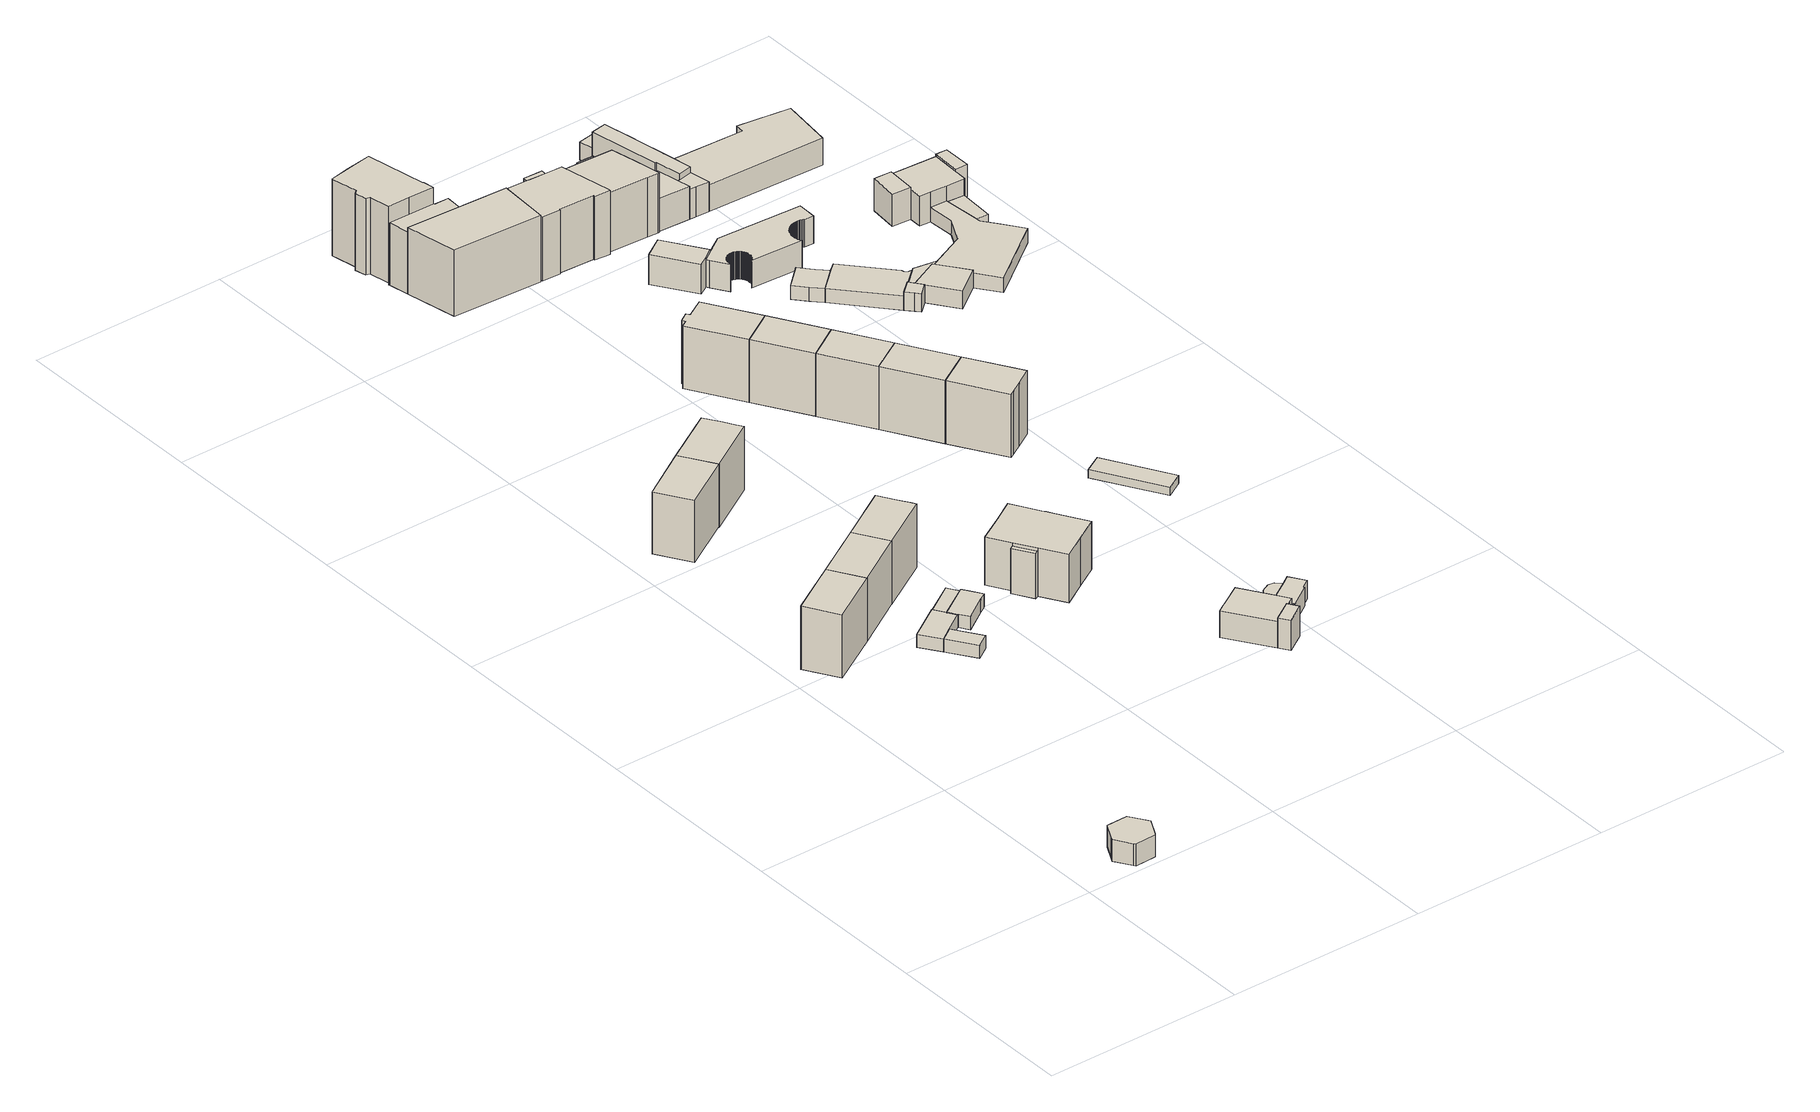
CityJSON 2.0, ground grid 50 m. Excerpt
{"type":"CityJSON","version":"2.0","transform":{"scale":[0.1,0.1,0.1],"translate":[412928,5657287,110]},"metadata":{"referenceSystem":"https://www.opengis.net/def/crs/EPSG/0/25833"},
"CityObjects":{
"building1":{"type":"Building","attributes":{"Dachtyp_tdc":"tdcTentRoof","Gemeindeschluessel":14612000,"Dachneigung":31.4,"QualitaetDacherkennung":100,"Geometrietyp2DReferenz":"3000","measuredHeight":7.21,"function":"31001_9998","roofType":"3500"},"geometry":[{"type":"Solid","lod":"1","boundaries":[[[[0,1,2,3,4,5,6,7,8,9,10]],[[11,12,13,14,15,16,17,18,19,20,21]],[[10,12,11,0]],[[9,13,12,10]],[[8,14,13,9]],[[7,15,14,8]],[[6,16,15,7]],[[5,17,16,6]],[[4,18,17,5]],[[3,19,18,4]],[[2,20,19,3]],[[1,21,20,2]],[[0,11,21,1]]]]}]},
"building2":{"type":"Building","attributes":{"Dachtyp_tdc":"tdcGableRoof","Gemeindeschluessel":14612000,"Dachneigung":13.87,"QualitaetDacherkennung":88,"Geometrietyp2DReferenz":"3000","measuredHeight":16.94,"function":"31001_9998","roofType":"3100"},"geometry":[{"type":"Solid","lod":"1","boundaries":[[[[22,23,24,25]],[[26,27,28,29]],[[25,27,26,22]],[[24,28,27,25]],[[23,29,28,24]],[[22,26,29,23]]]]}]},
"building3":{"type":"Building","attributes":{"Dachtyp_tdc":"tdcGableRoof","Gemeindeschluessel":14612000,"Dachneigung":13.8,"QualitaetDacherkennung":88,"Geometrietyp2DReferenz":"3000","measuredHeight":16.94,"function":"31001_9998","roofType":"3100"},"geometry":[{"type":"Solid","lod":"1","boundaries":[[[[25,24,30,31]],[[27,32,33,28]],[[31,32,27,25]],[[30,33,32,31]],[[24,28,33,30]],[[25,27,28,24]]]]}]},
"building4":{"type":"Building","attributes":{"Dachtyp_tdc":"tdcPolyFlatRoof","Gemeindeschluessel":14612000,"Dachneigung":0,"QualitaetDacherkennung":90,"Geometrietyp2DReferenz":"3000","measuredHeight":15.99,"function":"31001_9998","roofType":"1000"},"geometry":[{"type":"Solid","lod":"1","boundaries":[[[[34,35,36,37]],[[38,39,40,41]],[[37,39,38,34]],[[36,40,39,37]],[[35,41,40,36]],[[34,38,41,35]]]]}]},
"building5":{"type":"Building","attributes":{"Gemeindeschluessel":14612000,"Geometrietyp2DReferenz":"3000","function":"31001_9998","roofType":"9999"},"children":["building5-1","building5-2","building5-3"]},
"building5-1":{"type":"BuildingPart","attributes":{"Dachtyp_tdc":"tdcPolyFlatRoof","Dachneigung":8.06,"QualitaetDacherkennung":57,"Geometrietyp2DReferenz":"3000","measuredHeight":3.61,"roofType":"2100"},"parents":["building5"],"geometry":[{"type":"Solid","lod":"1","boundaries":[[[[42,43,44,45]],[[46,47,48,49]],[[45,47,46,42]],[[44,48,47,45]],[[43,49,48,44]],[[42,46,49,43]]]]}]},
"building5-2":{"type":"BuildingPart","attributes":{"Dachtyp_tdc":"tdcGableRoof","Dachneigung":14.64,"QualitaetDacherkennung":74,"Geometrietyp2DReferenz":"3000","measuredHeight":3.82,"roofType":"3100"},"parents":["building5"],"geometry":[{"type":"Solid","lod":"1","boundaries":[[[[50,51,52,53,54,55,56,57,58,59,60,61]],[[62,63,64,65,66,67,68,69,70,71,72,73]],[[61,63,62,50]],[[60,64,63,61]],[[59,65,64,60]],[[58,66,65,59]],[[57,67,66,58]],[[56,68,67,57]],[[55,69,68,56]],[[54,70,69,55]],[[53,71,70,54]],[[52,72,71,53]],[[51,73,72,52]],[[50,62,73,51]]]]}]},
"building5-3":{"type":"BuildingPart","attributes":{"Dachtyp_tdc":"tdcPolyFlatRoof","Dachneigung":5.57,"QualitaetDacherkennung":59,"Geometrietyp2DReferenz":"3000","measuredHeight":3.58,"roofType":"2100"},"parents":["building5"],"geometry":[{"type":"Solid","lod":"1","boundaries":[[[[44,74,75,76,77,78,45]],[[48,47,79,80,81,67,66]],[[45,47,48,44]],[[78,79,47,45]],[[77,80,79,78]],[[76,81,80,77]],[[75,67,81,76]],[[74,66,67,75]],[[44,48,66,74]]]]}]},
"building6":{"type":"Building","attributes":{"Dachtyp_tdc":"tdcPolyFlatRoof","Gemeindeschluessel":14612000,"Dachneigung":3.64,"QualitaetDacherkennung":57,"Geometrietyp2DReferenz":"3000","measuredHeight":2.68,"function":"31001_9998","roofType":"2100"},"geometry":[{"type":"Solid","lod":"1","boundaries":[[[[82,83,84,85,86]],[[87,88,89,90,91]],[[86,88,87,82]],[[85,89,88,86]],[[84,90,89,85]],[[83,91,90,84]],[[82,87,91,83]]]]}]},
"building7":{"type":"Building","attributes":{"Dachtyp_tdc":"tdcFreeFormRoof","Gemeindeschluessel":14612000,"Dachneigung":13.94,"QualitaetDacherkennung":90,"Geometrietyp2DReferenz":"3000","measuredHeight":17.03,"function":"31001_9998","roofType":"5000"},"geometry":[{"type":"Solid","lod":"1","boundaries":[[[[30,92,93,94,95,31]],[[96,97,98,99,100,101]],[[31,97,96,30]],[[95,98,97,31]],[[94,99,98,95]],[[93,100,99,94]],[[92,101,100,93]],[[30,96,101,92]]]]}]},
"building8":{"type":"Building","attributes":{"Dachtyp_tdc":"tdcPolyFlatRoof","Gemeindeschluessel":14612000,"Dachneigung":0,"QualitaetDacherkennung":91,"Geometrietyp2DReferenz":"3000","measuredHeight":16.41,"function":"31001_9998","roofType":"1000"},"geometry":[{"type":"Solid","lod":"1","boundaries":[[[[37,36,102,103,104,105]],[[106,107,108,109,110,111]],[[105,107,106,37]],[[104,108,107,105]],[[103,109,108,104]],[[102,110,109,103]],[[36,111,110,102]],[[37,106,111,36]]]]}]},
"building9":{"type":"Building","attributes":{"Gemeindeschluessel":14612000,"Geometrietyp2DReferenz":"3000","function":"31001_9998","roofType":"9999"},"children":["building9-1","building9-2"]},
"building9-1":{"type":"BuildingPart","attributes":{"Dachtyp_tdc":"tdcGableRoof","Dachneigung":44.48,"QualitaetDacherkennung":74,"Geometrietyp2DReferenz":"3000","measuredHeight":15.97,"roofType":"3100"},"parents":["building9"],"geometry":[{"type":"Solid","lod":"1","boundaries":[[[[112,113,114,115,116,117,118,119,120,121,122,123,124,125]],[[126,127,128,129,130,131,132,133,134,135,136,137,138,139]],[[125,126,139,112]],[[124,127,126,125]],[[123,128,127,124]],[[122,129,128,123]],[[121,130,129,122]],[[120,131,130,121]],[[119,132,131,120]],[[118,133,132,119]],[[117,134,133,118]],[[116,135,134,117]],[[115,136,135,116]],[[114,137,136,115]],[[113,138,137,114]],[[112,139,138,113]]]]}]},
"building9-2":{"type":"BuildingPart","attributes":{"Dachtyp_tdc":"tdcFreeFormRoof","Dachneigung":58.19,"QualitaetDacherkennung":28,"Geometrietyp2DReferenz":"3000","measuredHeight":12.15,"roofType":"5000"},"parents":["building9"],"geometry":[{"type":"Solid","lod":"1","boundaries":[[[[140,141,142,143]],[[126,139,144,145]],[[142,139,126,143]],[[141,144,139,142]],[[140,145,144,141]],[[143,126,145,140]]]]}]},
"building10":{"type":"Building","attributes":{"name":"Rosengarten","Gemeindeschluessel":14612000,"Geometrietyp2DReferenz":"3000","function":"31001_2081","roofType":"9999"},"children":["building10-1","building10-2","building10-3","building10-4"]},
"building10-1":{"type":"BuildingPart","attributes":{"Dachtyp_tdc":"tdcHipAndGableRoof","Dachneigung":23.63,"QualitaetDacherkennung":68,"Geometrietyp2DReferenz":"3000","measuredHeight":5.55,"roofType":"5000"},"parents":["building10"],"geometry":[{"type":"Solid","lod":"1","boundaries":[[[[146,147,148,149,150,151,152,153,154,155,156]],[[157,158,159,160,161,162,163,164,165,166,167]],[[156,158,157,146]],[[155,159,158,156]],[[154,160,159,155]],[[153,161,160,154]],[[152,162,161,153]],[[151,163,162,152]],[[150,164,163,151]],[[149,165,164,150]],[[148,166,165,149]],[[147,167,166,148]],[[146,157,167,147]]]]}]},
"building10-2":{"type":"BuildingPart","attributes":{"Dachtyp_tdc":"tdcGableRoof","Dachneigung":32.05,"QualitaetDacherkennung":57,"Geometrietyp2DReferenz":"3000","measuredHeight":8.8,"roofType":"3100"},"parents":["building10"],"geometry":[{"type":"Solid","lod":"1","boundaries":[[[[168,169,170,171]],[[172,173,174,175]],[[171,173,172,168]],[[170,174,173,171]],[[169,175,174,170]],[[168,172,175,169]]]]}]},
"building10-3":{"type":"BuildingPart","attributes":{"Dachtyp_tdc":"tdcGableRoof","Dachneigung":32.05,"QualitaetDacherkennung":63,"Geometrietyp2DReferenz":"3000","measuredHeight":8.85,"roofType":"3100"},"parents":["building10"],"geometry":[{"type":"Solid","lod":"1","boundaries":[[[[176,177,178,179,180,181,182,183,184,185]],[[159,186,172,187,175,188,189,190,191,161]],[[185,186,159,176]],[[184,172,186,185]],[[183,187,172,184]],[[182,175,187,183]],[[181,188,175,182]],[[180,189,188,181]],[[179,190,189,180]],[[178,191,190,179]],[[177,161,191,178]],[[176,159,161,177]]]]}]},
"building10-4":{"type":"BuildingPart","attributes":{"Dachtyp_tdc":"tdcFreeFormRoof","Dachneigung":18.27,"QualitaetDacherkennung":60,"Geometrietyp2DReferenz":"3000","measuredHeight":5.41,"roofType":"5000"},"parents":["building10"],"geometry":[{"type":"Solid","lod":"1","boundaries":[[[[152,151,192,193,194,195]],[[162,196,197,198,199,163]],[[195,196,162,152]],[[194,197,196,195]],[[193,198,197,194]],[[192,199,198,193]],[[151,163,199,192]],[[152,162,163,151]]]]}]},
"building11":{"type":"Building","attributes":{"Gemeindeschluessel":14612000,"Geometrietyp2DReferenz":"3000","function":"31001_9998","roofType":"9999"},"children":["building11-1","building11-2"]},
"building11-1":{"type":"BuildingPart","attributes":{"Dachtyp_tdc":"tdcFreeFormRoof","Dachneigung":74.77,"QualitaetDacherkennung":21,"Geometrietyp2DReferenz":"3000","measuredHeight":20.63,"roofType":"5000"},"parents":["building11"],"geometry":[{"type":"Solid","lod":"1","boundaries":[[[[200,201,202,203,204,205,206,207,208,209,210,211,212]],[[213,214,215,216,217,218,219,220,221,222,223,224,225]],[[212,214,213,200]],[[211,215,214,212]],[[210,216,215,211]],[[209,217,216,210]],[[208,218,217,209]],[[207,219,218,208]],[[206,220,219,207]],[[205,221,220,206]],[[204,222,221,205]],[[203,223,222,204]],[[202,224,223,203]],[[201,225,224,202]],[[200,213,225,201]]]]}]},
"building11-2":{"type":"BuildingPart","attributes":{"Dachtyp_tdc":"tdcGableRoof","Dachneigung":40.24,"QualitaetDacherkennung":46,"Geometrietyp2DReferenz":"3000","measuredHeight":23.11,"roofType":"3100"},"parents":["building11"],"geometry":[{"type":"Solid","lod":"1","boundaries":[[[[226,227,228,229,230,231,232,233,234,235,236,237,238,239]],[[240,241,242,243,244,245,246,225,223,222,247,248,249,250]],[[239,241,240,226]],[[238,242,241,239]],[[237,243,242,238]],[[236,244,243,237]],[[235,245,244,236]],[[234,246,245,235]],[[233,225,246,234]],[[232,223,225,233]],[[231,222,223,232]],[[230,247,222,231]],[[229,248,247,230]],[[228,249,248,229]],[[227,250,249,228]],[[226,240,250,227]]]]}]},
"building12":{"type":"Building","attributes":{"Gemeindeschluessel":14612000,"Geometrietyp2DReferenz":"3000","function":"31001_9998","roofType":"9999"},"children":["building12-1","building12-2"]},
"building12-1":{"type":"BuildingPart","attributes":{"Dachtyp_tdc":"tdcHipAndGableRoof","Dachneigung":26.11,"QualitaetDacherkennung":65,"Geometrietyp2DReferenz":"3000","measuredHeight":18.84,"roofType":"5000"},"parents":["building12"],"geometry":[{"type":"Solid","lod":"1","boundaries":[[[[251,252,253,254,255]],[[256,257,258,259,260]],[[255,257,256,251]],[[254,258,257,255]],[[253,259,258,254]],[[252,260,259,253]],[[251,256,260,252]]]]}]},
"building12-2":{"type":"BuildingPart","attributes":{"Dachtyp_tdc":"tdcGableRoof","Dachneigung":28.81,"QualitaetDacherkennung":51,"Geometrietyp2DReferenz":"3000","measuredHeight":18.62,"roofType":"3100"},"parents":["building12"],"geometry":[{"type":"Solid","lod":"1","boundaries":[[[[261,262,263,264,265,266,267,268,269]],[[270,271,272,273,274,258,275,257,276]],[[269,271,270,261]],[[268,272,271,269]],[[267,273,272,268]],[[266,274,273,267]],[[265,258,274,266]],[[264,275,258,265]],[[263,257,275,264]],[[262,276,257,263]],[[261,270,276,262]]]]}]},
"building13":{"type":"Building","attributes":{"Dachtyp_tdc":"tdcGableRoof","Gemeindeschluessel":14612000,"Dachneigung":14.14,"QualitaetDacherkennung":73,"Geometrietyp2DReferenz":"3000","measuredHeight":16.85,"function":"31001_9998","roofType":"3100"},"geometry":[{"type":"Solid","lod":"1","boundaries":[[[[277,278,279,280,281,282,283,284,285,286]],[[287,288,289,290,291,292,293,294,295,296]],[[286,288,287,277]],[[285,289,288,286]],[[284,290,289,285]],[[283,291,290,284]],[[282,292,291,283]],[[281,293,292,282]],[[280,294,293,281]],[[279,295,294,280]],[[278,296,295,279]],[[277,287,296,278]]]]}]},
"building14":{"type":"Building","attributes":{"Dachtyp_tdc":"tdcGableRoof","Gemeindeschluessel":14612000,"Dachneigung":14.11,"QualitaetDacherkennung":75,"Geometrietyp2DReferenz":"3000","measuredHeight":16.86,"function":"31001_9998","roofType":"3100"},"geometry":[{"type":"Solid","lod":"1","boundaries":[[[[278,286,297,298]],[[296,299,300,288]],[[298,299,296,278]],[[297,300,299,298]],[[286,288,300,297]],[[278,296,288,286]]]]}]},
"building15":{"type":"Building","attributes":{"Dachtyp_tdc":"tdcGableRoof","Gemeindeschluessel":14612000,"Dachneigung":14.06,"QualitaetDacherkennung":77,"Geometrietyp2DReferenz":"3000","measuredHeight":16.93,"function":"31001_9998","roofType":"3100"},"geometry":[{"type":"Solid","lod":"1","boundaries":[[[[301,302,298,297]],[[303,304,305,306]],[[297,304,303,301]],[[298,305,304,297]],[[302,306,305,298]],[[301,303,306,302]]]]}]},
"building16":{"type":"Building","attributes":{"Dachtyp_tdc":"tdcGableRoof","Gemeindeschluessel":14612000,"Dachneigung":14.02,"QualitaetDacherkennung":86,"Geometrietyp2DReferenz":"3000","measuredHeight":16.93,"function":"31001_9998","roofType":"3100"},"geometry":[{"type":"Solid","lod":"1","boundaries":[[[[302,301,307,308]],[[306,309,310,303]],[[308,309,306,302]],[[307,310,309,308]],[[301,303,310,307]],[[302,306,303,301]]]]}]},
"building17":{"type":"Building","attributes":{"Dachtyp_tdc":"tdcFreeFormRoof","Gemeindeschluessel":14612000,"Dachneigung":14.02,"QualitaetDacherkennung":83,"Geometrietyp2DReferenz":"3000","measuredHeight":16.92,"function":"31001_9998","roofType":"5000"},"geometry":[{"type":"Solid","lod":"1","boundaries":[[[[308,307,311,312,313,314]],[[309,315,316,317,318,310]],[[314,315,309,308]],[[313,316,315,314]],[[312,317,316,313]],[[311,318,317,312]],[[307,310,318,311]],[[308,309,310,307]]]]}]},
"building18":{"type":"Building","attributes":{"Gemeindeschluessel":14612000,"Geometrietyp2DReferenz":"3000","function":"31001_9998","roofType":"9999"},"children":["building18-1","building18-2"]},
"building18-1":{"type":"BuildingPart","attributes":{"Dachtyp_tdc":"tdcGableRoof","Dachneigung":28.59,"QualitaetDacherkennung":76,"Geometrietyp2DReferenz":"3000","measuredHeight":18.38,"roofType":"3100"},"parents":["building18"],"geometry":[{"type":"Solid","lod":"1","boundaries":[[[[319,320,321,322,323,324,325,326,327,328,329,330,331,332,333]],[[334,335,336,337,338,339,340,341,342,343,344,345,346,347,348]],[[333,335,334,319]],[[332,336,335,333]],[[331,337,336,332]],[[330,338,337,331]],[[329,339,338,330]],[[328,340,339,329]],[[327,341,340,328]],[[326,342,341,327]],[[325,343,342,326]],[[324,344,343,325]],[[323,345,344,324]],[[322,346,345,323]],[[321,347,346,322]],[[320,348,347,321]],[[319,334,348,320]]]]}]},
"building18-2":{"type":"BuildingPart","attributes":{"Dachtyp_tdc":"tdcPolyFlatRoof","Dachneigung":28.92,"QualitaetDacherkennung":62,"Geometrietyp2DReferenz":"3000","measuredHeight":16.44,"roofType":"2100"},"parents":["building18"],"geometry":[{"type":"Solid","lod":"1","boundaries":[[[[349,350,351,352,353]],[[354,344,343,342,355]],[[353,344,354,349]],[[352,343,344,353]],[[351,342,343,352]],[[350,355,342,351]],[[349,354,355,350]]]]}]},
"building19":{"type":"Building","attributes":{"Dachtyp_tdc":"tdcPolyFlatRoof","Gemeindeschluessel":14612000,"Dachneigung":0,"QualitaetDacherkennung":72,"Geometrietyp2DReferenz":"3000","measuredHeight":2.14,"function":"31001_2463","roofType":"1000"},"geometry":[{"type":"Solid","lod":"1","boundaries":[[[[356,357,358,359]],[[360,361,362,363]],[[359,361,360,356]],[[358,362,361,359]],[[357,363,362,358]],[[356,360,363,357]]]]}]},
"building20":{"type":"Building","attributes":{"Dachtyp_tdc":"tdcFreeFormRoof","Gemeindeschluessel":14612000,"Dachneigung":41.22,"QualitaetDacherkennung":74,"Geometrietyp2DReferenz":"3000","measuredHeight":9.04,"function":"31001_9998","roofType":"5000"},"geometry":[{"type":"Solid","lod":"1","boundaries":[[[[364,365,366,367,368]],[[369,370,371,372,373]],[[368,370,369,364]],[[367,371,370,368]],[[366,372,371,367]],[[365,373,372,366]],[[364,369,373,365]]]]}]},
"building21":{"type":"Building","attributes":{"Gemeindeschluessel":14612000,"Geometrietyp2DReferenz":"3000","function":"31001_9998","roofType":"9999"},"children":["building21-1","building21-2"]},
"building21-1":{"type":"BuildingPart","attributes":{"Dachtyp_tdc":"tdcGableRoof","Dachneigung":20.13,"QualitaetDacherkennung":72,"Geometrietyp2DReferenz":"3000","measuredHeight":16.65,"roofType":"3100"},"parents":["building21"],"geometry":[{"type":"Solid","lod":"1","boundaries":[[[[374,375,376,377,378,379,380,381,382]],[[383,384,385,386,387,388,389,390,391]],[[382,384,383,374]],[[381,385,384,382]],[[380,386,385,381]],[[379,387,386,380]],[[378,388,387,379]],[[377,389,388,378]],[[376,390,389,377]],[[375,391,390,376]],[[374,383,391,375]]]]}]},
"building21-2":{"type":"BuildingPart","attributes":{"Dachtyp_tdc":"tdcGableRoof","Dachneigung":28.6,"QualitaetDacherkennung":83,"Geometrietyp2DReferenz":"3000","measuredHeight":15.79,"roofType":"3100"},"parents":["building21"],"geometry":[{"type":"Solid","lod":"1","boundaries":[[[[392,393,394,395,396,397,398,399,400]],[[401,402,403,404,405,383,406,391,407]],[[400,402,401,392]],[[399,403,402,400]],[[398,404,403,399]],[[397,405,404,398]],[[396,383,405,397]],[[395,406,383,396]],[[394,391,406,395]],[[393,407,391,394]],[[392,401,407,393]]]]}]},
"building22":{"type":"Building","attributes":{"Dachtyp_tdc":"tdcPolyFlatRoof","Gemeindeschluessel":14612000,"Dachneigung":0,"QualitaetDacherkennung":62,"Geometrietyp2DReferenz":"3000","measuredHeight":7.1,"function":"31001_9998","roofType":"1000"},"geometry":[{"type":"Solid","lod":"1","boundaries":[[[[408,409,410,411,412,413,414,415,416,417,418,419,420,421,422,423,424,425,426,427,428,429,430,431,432,433,434,435,436,437,438,439,440,441,442,443,444,445,446,447,448,449,450,451,452,453,454,455,456,457,458,459,460,461,462,463,464,465,466,467,468,469,470,471,472,473,474,475,476,477,478,479,480,481,482,483,484,485,486,487,488,489,490,491,492,493,494,495,496,497,498,499,500,501,502,503,504,505,506,507,508,509,510,511,512,513]],[[514,515,516,517,518,519,520,521,522,523,524,525,526,527,528,529,530,531,532,533,534,535,536,537,538,539,540,541,542,543,544,545,546,547,548,549,550,551,552,553,554,555,556,557,558,559,560,561,562,563,564,565,566,567,568,569,570,571,572,573,574,575,576,577,578,579,580,581,582,583,584,585,586,587,588,589,590,591,592,593,594,595,596,597,598,599,600,601,602,603,604,605,606,607,608,609,610,611,612,613,614,615,616,617,618,619]],[[513,515,514,408]],[[512,516,515,513]],[[511,517,516,512]],[[510,518,517,511]],[[509,519,518,510]],[[508,520,519,509]],[[507,521,520,508]],[[506,522,521,507]],[[505,523,522,506]],[[504,524,523,505]],[[503,525,524,504]],[[502,526,525,503]],[[501,527,526,502]],[[500,528,527,501]],[[499,529,528,500]],[[498,530,529,499]],[[497,531,530,498]],[[496,532,531,497]],[[495,533,532,496]],[[494,534,533,495]],[[493,535,534,494]],[[492,536,535,493]],[[491,537,536,492]],[[490,538,537,491]],[[489,539,538,490]],[[488,540,539,489]],[[487,541,540,488]],[[486,542,541,487]],[[485,543,542,486]],[[484,544,543,485]],[[483,545,544,484]],[[482,546,545,483]],[[481,547,546,482]],[[480,548,547,481]],[[479,549,548,480]],[[478,550,549,479]],[[477,551,550,478]],[[476,552,551,477]],[[475,553,552,476]],[[474,554,553,475]],[[473,555,554,474]],[[472,556,555,473]],[[471,557,556,472]],[[470,558,557,471]],[[469,559,558,470]],[[468,560,559,469]],[[467,561,560,468]],[[466,562,561,467]],[[465,563,562,466]],[[464,564,563,465]],[[463,565,564,464]],[[462,566,565,463]],[[461,567,566,462]],[[460,568,567,461]],[[459,569,568,460]],[[458,570,569,459]],[[457,571,570,458]],[[456,572,571,457]],[[455,573,572,456]],[[454,574,573,455]],[[453,575,574,454]],[[452,576,575,453]],[[451,577,576,452]],[[450,578,577,451]],[[449,579,578,450]],[[448,580,579,449]],[[447,581,580,448]],[[446,582,581,447]],[[445,583,582,446]],[[444,584,583,445]],[[443,585,584,444]],[[442,586,585,443]],[[441,587,586,442]],[[440,588,587,441]],[[439,589,588,440]],[[438,590,589,439]],[[437,591,590,438]],[[436,592,591,437]],[[435,593,592,436]],[[434,594,593,435]],[[433,595,594,434]],[[432,596,595,433]],[[431,597,596,432]],[[430,598,597,431]],[[429,599,598,430]],[[428,600,599,429]],[[427,601,600,428]],[[426,602,601,427]],[[425,603,602,426]],[[424,604,603,425]],[[423,605,604,424]],[[422,606,605,423]],[[421,607,606,422]],[[420,608,607,421]],[[419,609,608,420]],[[418,610,609,419]],[[417,611,610,418]],[[416,612,611,417]],[[415,613,612,416]],[[414,614,613,415]],[[413,615,614,414]],[[412,616,615,413]],[[411,617,616,412]],[[410,618,617,411]],[[409,619,618,410]],[[408,514,619,409]]]]}]},
"building23":{"type":"Building","attributes":{"Dachtyp_tdc":"tdcPolyFlatRoof","Gemeindeschluessel":14612000,"Dachneigung":14.2,"QualitaetDacherkennung":49,"Geometrietyp2DReferenz":"3000","measuredHeight":3.97,"function":"31001_9998","roofType":"2100"},"geometry":[{"type":"Solid","lod":"1","boundaries":[[[[620,621,622,623,624]],[[625,626,627,628,629]],[[624,626,625,620]],[[623,627,626,624]],[[622,628,627,623]],[[621,629,628,622]],[[620,625,629,621]]]]}]},
"building24":{"type":"Building","attributes":{"Dachtyp_tdc":"tdcPolyFlatRoof","Gemeindeschluessel":14612000,"Dachneigung":10.75,"QualitaetDacherkennung":73,"Geometrietyp2DReferenz":"3000","measuredHeight":3.89,"function":"31001_9998","roofType":"2100"},"geometry":[{"type":"Solid","lod":"1","boundaries":[[[[630,631,632,633]],[[634,635,627,626]],[[633,635,634,630]],[[632,627,635,633]],[[631,626,627,632]],[[630,634,626,631]]]]}]},
"building25":{"type":"Building","attributes":{"Gemeindeschluessel":14612000,"Geometrietyp2DReferenz":"3000","function":"31001_9998","roofType":"9999"},"children":["building25-1","building25-2","building25-3","building25-4"]},
"building25-1":{"type":"BuildingPart","attributes":{"Dachtyp_tdc":"tdcTentRoof","Dachneigung":29.05,"QualitaetDacherkennung":9,"Geometrietyp2DReferenz":"3000","measuredHeight":9.85,"roofType":"3500"},"parents":["building25"],"geometry":[{"type":"Solid","lod":"1","boundaries":[[[[636,637,638,639,640,641]],[[642,643,644,645,646,647]],[[641,643,642,636]],[[640,644,643,641]],[[639,645,644,640]],[[638,646,645,639]],[[637,647,646,638]],[[636,642,647,637]]]]}]},
"building25-2":{"type":"BuildingPart","attributes":{"Dachtyp_tdc":"tdcPolyFlatRoof","Dachneigung":7.19,"QualitaetDacherkennung":63,"Geometrietyp2DReferenz":"3000","measuredHeight":9.44,"roofType":"2100"},"parents":["building25"],"geometry":[{"type":"Solid","lod":"1","boundaries":[[[[648,649,650,651,652,653,654,655,656,657,658]],[[659,660,661,662,663,664,665,666,667,668,669]],[[658,660,659,648]],[[657,661,660,658]],[[656,662,661,657]],[[655,663,662,656]],[[654,664,663,655]],[[653,665,664,654]],[[652,666,665,653]],[[651,667,666,652]],[[650,668,667,651]],[[649,669,668,650]],[[648,659,669,649]]]]}]},
"building25-3":{"type":"BuildingPart","attributes":{"Dachtyp_tdc":"tdcPolyFlatRoof","Dachneigung":38.16,"QualitaetDacherkennung":56,"Geometrietyp2DReferenz":"3000","measuredHeight":10.23,"roofType":"2100"},"parents":["building25"],"geometry":[{"type":"Solid","lod":"1","boundaries":[[[[670,671,672,673,674,675]],[[642,676,677,678,679,643]],[[675,676,642,670]],[[674,677,676,675]],[[673,678,677,674]],[[672,679,678,673]],[[671,643,679,672]],[[670,642,643,671]]]]}]},
"building25-4":{"type":"BuildingPart","attributes":{"Dachtyp_tdc":"tdcPolyFlatRoof","Dachneigung":32.91,"QualitaetDacherkennung":67,"Geometrietyp2DReferenz":"3000","measuredHeight":9.42,"roofType":"2100"},"parents":["building25"],"geometry":[{"type":"Solid","lod":"1","boundaries":[[[[680,681,682,683,684,685]],[[686,646,645,666,665,687]],[[685,646,686,680]],[[684,645,646,685]],[[683,666,645,684]],[[682,665,666,683]],[[681,687,665,682]],[[680,686,687,681]]]]}]},
"building26":{"type":"Building","attributes":{"Dachtyp_tdc":"tdcGableRoof","Gemeindeschluessel":14612000,"Dachneigung":69.94,"QualitaetDacherkennung":9,"Geometrietyp2DReferenz":"3000","measuredHeight":6.02,"function":"31001_9998","roofType":"3100"},"geometry":[{"type":"Solid","lod":"1","boundaries":[[[[688,689,690,691]],[[692,693,694,695]],[[691,693,692,688]],[[690,694,693,691]],[[689,695,694,690]],[[688,692,695,689]]]]}]},
"building27":{"type":"Building","attributes":{"Dachtyp_tdc":"tdcPolyFlatRoof","Gemeindeschluessel":14612000,"Dachneigung":0,"QualitaetDacherkennung":67,"Geometrietyp2DReferenz":"3000","measuredHeight":2.87,"function":"31001_9998","roofType":"1000"},"geometry":[{"type":"Solid","lod":"1","boundaries":[[[[696,697,698,699]],[[700,701,702,703]],[[699,701,700,696]],[[698,702,701,699]],[[697,703,702,698]],[[696,700,703,697]]]]}]},
"building28":{"type":"Building","attributes":{"Gemeindeschluessel":14612000,"Geometrietyp2DReferenz":"3000","function":"31001_9998","roofType":"9999"},"children":["building28-1","building28-2","building28-3","building28-4","building28-5","building28-6","building28-7","building28-8","building28-9","building28-10"]},
"building28-1":{"type":"BuildingPart","attributes":{"Dachtyp_tdc":"tdcPolyFlatRoof","Dachneigung":0,"QualitaetDacherkennung":41,"Geometrietyp2DReferenz":"3000","measuredHeight":4.59,"roofType":"1000"},"parents":["building28"],"geometry":[{"type":"Solid","lod":"1","boundaries":[[[[704,705,706,707,708]],[[709,710,711,712,713]],[[708,710,709,704]],[[707,711,710,708]],[[706,712,711,707]],[[705,713,712,706]],[[704,709,713,705]]]]}]},
"building28-2":{"type":"BuildingPart","attributes":{"Dachtyp_tdc":"tdcPolyFlatRoof","Dachneigung":0,"QualitaetDacherkennung":66,"Geometrietyp2DReferenz":"3000","measuredHeight":3.53,"roofType":"1000"},"parents":["building28"],"geometry":[{"type":"Solid","lod":"1","boundaries":[[[[714,715,716,717]],[[718,719,720,721]],[[717,719,718,714]],[[716,720,719,717]],[[715,721,720,716]],[[714,718,721,715]]]]}]},
"building28-3":{"type":"BuildingPart","attributes":{"Dachtyp_tdc":"tdcPolyFlatRoof","Dachneigung":0,"QualitaetDacherkennung":19,"Geometrietyp2DReferenz":"3000","measuredHeight":3.84,"roofType":"1000"},"parents":["building28"],"geometry":[{"type":"Solid","lod":"1","boundaries":[[[[722,723,724,725,726,727,728,729,730,731,732,733]],[[734,709,713,735,736,737,738,718,721,739,740,741]],[[733,709,734,722]],[[732,713,709,733]],[[731,735,713,732]],[[730,736,735,731]],[[729,737,736,730]],[[728,738,737,729]],[[727,718,738,728]],[[726,721,718,727]],[[725,739,721,726]],[[724,740,739,725]],[[723,741,740,724]],[[722,734,741,723]]]]}]},
"building28-4":{"type":"BuildingPart","attributes":{"Dachtyp_tdc":"tdcPolyFlatRoof","Dachneigung":0,"QualitaetDacherkennung":47,"Geometrietyp2DReferenz":"3000","measuredHeight":3.66,"roofType":"1000"},"parents":["building28"],"geometry":[{"type":"Solid","lod":"1","boundaries":[[[[742,743,744,745,746,747,748,749]],[[750,751,752,753,754,755,756,757]],[[749,751,750,742]],[[748,752,751,749]],[[747,753,752,748]],[[746,754,753,747]],[[745,755,754,746]],[[744,756,755,745]],[[743,757,756,744]],[[742,750,757,743]]]]}]},
"building28-5":{"type":"BuildingPart","attributes":{"Dachtyp_tdc":"tdcPolyFlatRoof","Dachneigung":0,"QualitaetDacherkennung":26,"Geometrietyp2DReferenz":"3000","measuredHeight":3.65,"roofType":"1000"},"parents":["building28"],"geometry":[{"type":"Solid","lod":"1","boundaries":[[[[758,759,760,761,762]],[[712,763,755,764,735]],[[762,763,712,758]],[[761,755,763,762]],[[760,764,755,761]],[[759,735,764,760]],[[758,712,735,759]]]]}]},
"building28-6":{"type":"BuildingPart","attributes":{"Dachtyp_tdc":"tdcGableRoof","Dachneigung":17.38,"QualitaetDacherkennung":53,"Geometrietyp2DReferenz":"3000","measuredHeight":8.93,"roofType":"3100"},"parents":["building28"],"geometry":[{"type":"Solid","lod":"1","boundaries":[[[[765,766,767,768,769,770,771,772,773,774,775,776]],[[777,719,718,738,778,779,780,781,782,783,784,785]],[[776,719,777,765]],[[775,718,719,776]],[[774,738,718,775]],[[773,778,738,774]],[[772,779,778,773]],[[771,780,779,772]],[[770,781,780,771]],[[769,782,781,770]],[[768,783,782,769]],[[767,784,783,768]],[[766,785,784,767]],[[765,777,785,766]]]]}]},
"building28-7":{"type":"BuildingPart","attributes":{"Dachtyp_tdc":"tdcGableRoof","Dachneigung":27.66,"QualitaetDacherkennung":76,"Geometrietyp2DReferenz":"3000","measuredHeight":9.28,"roofType":"3100"},"parents":["building28"],"geometry":[{"type":"Solid","lod":"1","boundaries":[[[[786,787,788,789]],[[779,790,791,781]],[[789,790,779,786]],[[788,791,790,789]],[[787,781,791,788]],[[786,779,781,787]]]]}]},
"building28-8":{"type":"BuildingPart","attributes":{"Dachtyp_tdc":"tdcGableRoof","Dachneigung":27.57,"QualitaetDacherkennung":66,"Geometrietyp2DReferenz":"3000","measuredHeight":9.3,"roofType":"3100"},"parents":["building28"],"geometry":[{"type":"Solid","lod":"1","boundaries":[[[[792,793,794,795]],[[782,796,797,784]],[[795,796,782,792]],[[794,797,796,795]],[[793,784,797,794]],[[792,782,784,793]]]]}]},
"building28-9":{"type":"BuildingPart","attributes":{"Dachtyp_tdc":"tdcHipAndGableRoof","Dachneigung":69.21,"QualitaetDacherkennung":13,"Geometrietyp2DReferenz":"3000","measuredHeight":6.76,"roofType":"5000"},"parents":["building28"],"geometry":[{"type":"Solid","lod":"1","boundaries":[[[[798,799,800,801,802]],[[756,763,711,803,804]],[[802,763,756,798]],[[801,711,763,802]],[[800,803,711,801]],[[799,804,803,800]],[[798,756,804,799]]]]}]},
"building28-10":{"type":"BuildingPart","attributes":{"Dachtyp_tdc":"tdcPolyFlatRoof","Dachneigung":0,"QualitaetDacherkennung":64,"Geometrietyp2DReferenz":"3000","measuredHeight":3.64,"roofType":"1000"},"parents":["building28"],"geometry":[{"type":"Solid","lod":"1","boundaries":[[[[805,806,807,808,809,810]],[[811,812,750,757,813,814]],[[810,812,811,805]],[[809,750,812,810]],[[808,757,750,809]],[[807,813,757,808]],[[806,814,813,807]],[[805,811,814,806]]]]}]},
"building29":{"type":"Building","attributes":{"Dachtyp_tdc":"tdcPolyFlatRoof","Gemeindeschluessel":14612000,"Dachneigung":0,"QualitaetDacherkennung":75,"Geometrietyp2DReferenz":"3000","measuredHeight":6.85,"function":"31001_9998","roofType":"1000"},"geometry":[{"type":"Solid","lod":"1","boundaries":[[[[815,816,817,818,819,820,821]],[[687,664,663,822,823,824,825]],[[821,664,687,815]],[[820,663,664,821]],[[819,822,663,820]],[[818,823,822,819]],[[817,824,823,818]],[[816,825,824,817]],[[815,687,825,816]]]]}]}
},
"vertices":[
[187,9,68],[189,12,68],[213,58,68],[210,62,68],[184,103,68],[137,102,68],[130,102,68],[109,62,68],[104,52,68],[130,11,68],[133,7,68],[187,9,12],[133,7,12],[130,11,12],[104,52,12],[109,62,12],[130,102,12],[137,102,12],[184,103,12],[210,62,12],[213,58,12],[189,12,12],
[8,1005,208],[57,924,208],[186,1001,208],[137,1083,208],[8,1005,45],[137,1083,45],[186,1001,45],[57,924,45],
[316,1080,208],[267,1161,208],[267,1161,45],[316,1080,45],
[38,1556,200],[89,1473,200],[216,1550,200],[165,1634,200],[38,1556,40],[165,1634,40],[216,1550,40],[89,1473,40],
[344,812,68],[377,834,68],[332,902,68],[298,879,68],[344,812,35],[298,879,35],[332,902,35],[377,834,35],
[470,958,69],[473,960,69],[465,973,69],[459,982,69],[453,992,69],[446,1002,69],[444,1005,69],[367,955,69],[380,934,69],[381,932,69],[396,910,69],[455,949,69],[470,958,35],[455,949,35],[396,910,35],[381,932,35],[380,934,35],[367,955,35],[444,1005,35],[446,1002,35],[453,992,35],[459,982,35],[465,973,35],[473,960,35],
[380,934,68],[367,955,68],[349,984,68],[264,929,68],[298,880,68],[298,880,35],[264,929,35],[349,984,35],
[349,984,65],[367,955,65],[444,1005,65],[429,1030,65],[426,1034,65],[349,984,39],[426,1034,39],[429,1030,39],[444,1005,39],[367,955,39],
[446,1158,208],[439,1170,208],[422,1197,208],[397,1239,208],[316,1080,44],[267,1161,44],[397,1239,44],[422,1197,44],[439,1170,44],[446,1158,44],
[348,1630,200],[338,1646,200],[323,1672,200],[297,1713,200],[165,1634,36],[297,1713,36],[323,1672,36],[338,1646,36],[348,1630,36],[216,1550,36],
[598,933,149],[635,872,149],[696,909,149],[752,942,149],[711,1011,149],[709,1013,149],[708,1016,149],[699,1032,149],[697,1034,149],[696,1036,149],[654,1107,149],[598,1073,149],[536,1037,149],[568,982,149],[568,982,25],[536,1037,25],[598,1073,25],[654,1107,25],[696,1036,25],[697,1034,25],[699,1032,25],[708,1016,25],[709,1013,25],[711,1011,25],[752,942,25],[696,909,25],[635,872,25],[598,933,25],
[559,977,142],[589,928,142],[598,933,142],[568,982,142],[589,928,25],[559,977,25],
[989,539,50],[1044,575,50],[1042,578,50],[1065,593,50],[1040,631,50],[1018,616,50],[961,580,50],[953,575,50],[967,553,50],[978,537,50],[987,542,50],[989,539,2],[987,542,2],[978,537,2],[967,553,2],[953,575,2],[961,580,2],[1018,616,2],[1040,631,2],[1065,593,2],[1042,578,2],[1044,575,2],
[947,516,80],[899,485,80],[915,460,80],[963,491,80],[947,516,2],[963,491,2],[915,460,2],[899,485,2],
[978,537,70],[953,575,70],[908,644,70],[853,611,70],[846,607,70],[826,594,70],[899,485,70],[925,502,70],[947,516,70],[964,528,70],[964,528,2],[925,502,2],[826,594,2],[846,607,2],[853,611,2],[908,644,2],
[1004,630,50],[988,632,50],[967,622,50],[954,606,50],[954,606,2],[967,622,2],[988,632,2],[1004,630,2],
[311,2872,185],[310,2877,185],[315,2849,185],[339,2725,185],[340,2725,185],[365,2730,185],[341,2854,185],[327,2851,185],[323,2850,185],[316,2849,185],[314,2855,185],[313,2860,185],[313,2864,185],[311,2872,57],[313,2864,57],[313,2860,57],[314,2855,57],[316,2849,57],[323,2850,57],[327,2851,57],[341,2854,57],[365,2730,57],[340,2725,57],[339,2725,57],[315,2849,57],[310,2877,57],
[205,2755,255],[215,2751,255],[225,2700,255],[280,2699,255],[345,2698,255],[340,2725,255],[339,2725,255],[310,2877,255],[307,2877,255],[247,2867,255],[195,2858,255],[195,2856,255],[208,2790,255],[199,2783,255],[205,2755,57],[199,2783,57],[208,2790,57],[195,2856,57],[195,2858,57],[247,2867,57],[307,2877,57],[345,2698,57],[280,2699,57],[225,2700,57],[215,2751,57],
[260,2518,224],[487,2506,224],[494,2635,224],[380,2640,224],[235,2647,224],[260,2518,52],[235,2647,52],[380,2640,52],[494,2635,52],[487,2506,52],
[225,2700,213],[226,2697,213],[235,2647,213],[293,2644,213],[380,2640,213],[382,2694,213],[346,2694,213],[345,2698,213],[289,2699,213],[225,2700,52],[289,2699,52],[345,2698,52],[346,2694,52],[382,2694,52],[293,2644,52],[226,2697,52],
[605,1909,201],[646,1934,201],[568,2063,201],[527,2039,201],[523,2036,201],[517,2045,201],[494,2030,201],[499,2022,201],[484,2013,201],[562,1883,201],[605,1909,39],[562,1883,39],[484,2013,39],[499,2022,39],[494,2030,39],[517,2045,39],[523,2036,39],[527,2039,39],[568,2063,39],[646,1934,39],
[641,1753,201],[724,1804,201],[724,1804,39],[641,1753,39],
[716,1631,201],[799,1680,201],[716,1631,38],[641,1753,38],[724,1804,38],[799,1680,38],
[794,1499,201],[877,1549,201],[877,1549,38],[794,1499,38],
[872,1370,201],[884,1377,201],[913,1394,201],[955,1420,201],[955,1420,38],[913,1394,38],[884,1377,38],[872,1370,38],
[625,2495,222],[665,2492,222],[665,2497,222],[652,2564,222],[640,2627,222],[601,2629,222],[553,2631,222],[553,2632,222],[494,2635,222],[490,2572,222],[487,2506,222],[488,2501,222],[534,2499,222],[534,2503,222],[625,2499,222],[625,2495,57],[625,2499,57],[534,2503,57],[534,2499,57],[488,2501,57],[487,2506,57],[490,2572,57],[494,2635,57],[553,2632,57],[553,2631,57],[601,2629,57],[640,2627,57],[652,2564,57],[665,2497,57],[665,2492,57],
[602,2648,216],[554,2650,216],[553,2632,216],[553,2631,216],[601,2629,216],[602,2648,57],[554,2650,57],
[961,1217,50],[1056,1055,50],[1099,1080,50],[1005,1242,50],[961,1217,29],[1005,1242,29],[1099,1080,29],[1056,1055,29],
[747,2266,133],[774,2284,133],[709,2384,133],[659,2351,133],[724,2252,133],[747,2266,56],[724,2252,56],[659,2351,56],[709,2384,56],[774,2284,56],
[772,2621,213],[693,2625,213],[640,2627,213],[652,2564,213],[665,2497,213],[767,2492,213],[794,2490,213],[798,2490,213],[785,2557,213],[772,2621,59],[785,2557,59],[798,2490,59],[794,2490,59],[767,2492,59],[665,2497,59],[652,2564,59],[640,2627,59],[693,2625,59],
[717,2643,201],[694,2644,201],[693,2625,201],[716,2623,201],[772,2621,201],[768,2621,201],[745,2622,201],[736,2623,201],[737,2642,201],[717,2643,59],[737,2642,59],[736,2623,59],[745,2622,59],[768,2621,59],[716,2623,59],[694,2644,59],
[783,2241,129],[784,2242,129],[785,2244,129],[787,2245,129],[788,2246,129],[790,2247,129],[792,2248,129],[793,2249,129],[795,2250,129],[797,2250,129],[799,2251,129],[801,2251,129],[803,2251,129],[805,2251,129],[807,2251,129],[809,2251,129],[810,2251,129],[812,2250,129],[815,2249,129],[817,2248,129],[819,2247,129],[820,2246,129],[822,2245,129],[823,2244,129],[825,2242,129],[826,2241,129],[827,2239,129],[828,2238,129],[829,2236,129],[830,2234,129],[831,2233,129],[831,2231,129],[832,2229,129],[832,2227,129],[832,2225,129],[832,2223,129],[832,2221,129],[832,2219,129],[832,2217,129],[831,2215,129],[831,2214,129],[830,2212,129],[829,2210,129],[828,2208,129],[827,2207,129],[826,2205,129],[824,2204,129],[823,2202,129],[821,2201,129],[953,2194,129],[951,2197,129],[950,2200,129],[949,2202,129],[948,2205,129],[948,2208,129],[947,2211,129],[947,2214,129],[947,2217,129],[947,2220,129],[947,2223,129],[948,2226,129],[949,2229,129],[950,2231,129],[951,2234,129],[952,2237,129],[954,2239,129],[955,2242,129],[958,2245,129],[960,2247,129],[963,2249,129],[965,2251,129],[967,2253,129],[970,2254,129],[973,2256,129],[976,2257,129],[978,2257,129],[981,2258,129],[984,2259,129],[987,2259,129],[990,2259,129],[993,2259,129],[996,2258,129],[999,2258,129],[1002,2257,129],[1005,2256,129],[1008,2255,129],[1031,2253,129],[1033,2301,129],[817,2313,129],[783,2290,129],[783,2289,129],[774,2284,129],[747,2266,129],[751,2258,129],[777,2218,129],[777,2221,129],[777,2223,129],[777,2225,129],[777,2226,129],[777,2228,129],[777,2230,129],[778,2232,129],[779,2234,129],[779,2236,129],[780,2237,129],[781,2239,129],[783,2241,58],[781,2239,58],[780,2237,58],[779,2236,58],[779,2234,58],[778,2232,58],[777,2230,58],[777,2228,58],[777,2226,58],[777,2225,58],[777,2223,58],[777,2221,58],[777,2218,58],[751,2258,58],[747,2266,58],[774,2284,58],[783,2289,58],[783,2290,58],[817,2313,58],[1033,2301,58],[1031,2253,58],[1008,2255,58],[1005,2256,58],[1002,2257,58],[999,2258,58],[996,2258,58],[993,2259,58],[990,2259,58],[987,2259,58],[984,2259,58],[981,2258,58],[978,2257,58],[976,2257,58],[973,2256,58],[970,2254,58],[967,2253,58],[965,2251,58],[963,2249,58],[960,2247,58],[958,2245,58],[955,2242,58],[954,2239,58],[952,2237,58],[951,2234,58],[950,2231,58],[949,2229,58],[948,2226,58],[947,2223,58],[947,2220,58],[947,2217,58],[947,2214,58],[947,2211,58],[948,2208,58],[948,2205,58],[949,2202,58],[950,2200,58],[951,2197,58],[953,2194,58],[821,2201,58],[823,2202,58],[824,2204,58],[826,2205,58],[827,2207,58],[828,2208,58],[829,2210,58],[830,2212,58],[831,2214,58],[831,2215,58],[832,2217,58],[832,2219,58],[832,2221,58],[832,2223,58],[832,2225,58],[832,2227,58],[832,2229,58],[831,2231,58],[831,2233,58],[830,2234,58],[829,2236,58],[828,2238,58],[827,2239,58],[826,2241,58],[825,2242,58],[823,2244,58],[822,2245,58],[820,2246,58],[819,2247,58],[817,2248,58],[815,2249,58],[812,2250,58],[810,2251,58],[809,2251,58],[807,2251,58],[805,2251,58],[803,2251,58],[801,2251,58],[799,2251,58],[797,2250,58],[795,2250,58],[793,2249,58],[792,2248,58],[790,2247,58],[788,2246,58],[787,2245,58],[785,2244,58],[784,2242,58],
[767,2649,98],[800,2655,98],[794,2685,98],[791,2684,98],[761,2678,98],[767,2649,63],[761,2678,63],[791,2684,63],[794,2685,63],[800,2655,63],
[747,2749,99],[761,2678,99],[791,2684,99],[773,2754,99],[747,2749,63],[773,2754,63],
[784,2560,147],[798,2490,147],[877,2486,147],[870,2526,147],[860,2575,147],[831,2569,147],[784,2560,62],[831,2569,62],[860,2575,62],[870,2526,62],[877,2486,62],[798,2490,62],
[877,2778,153],[837,2771,153],[869,2594,153],[872,2595,153],[884,2529,153],[919,2536,153],[908,2601,153],[906,2609,153],[894,2681,153],[890,2706,153],[879,2763,153],[877,2778,62],[879,2763,62],[890,2706,62],[894,2681,62],[906,2609,62],[908,2601,62],[919,2536,62],[884,2529,62],[872,2595,62],[869,2594,62],[837,2771,62],
[784,2560,145],[831,2569,145],[814,2658,145],[800,2655,145],[767,2649,145],[772,2621,145],[772,2621,62],[767,2649,62],[800,2655,62],[814,2658,62],
[893,2485,139],[928,2483,139],[919,2536,139],[884,2529,139],[870,2526,139],[877,2486,139],[893,2485,62],[928,2483,62],
[837,2771,112],[877,2778,112],[871,2813,112],[831,2806,112],[837,2771,66],[831,2806,66],[871,2813,66],[877,2778,66],
[941,2715,91],[931,2772,91],[879,2763,91],[890,2706,91],[941,2715,63],[890,2706,63],[879,2763,63],[931,2772,63],
[1200,1915,97],[1146,1989,97],[1070,1953,97],[1083,1935,97],[1132,1866,97],[1200,1915,51],[1132,1866,51],[1083,1935,51],[1070,1953,51],[1146,1989,51],
[1327,2168,86],[1334,2078,86],[1368,2076,86],[1373,2165,86],[1327,2168,51],[1373,2165,51],[1368,2076,51],[1334,2078,51],
[1240,1861,89],[1398,1978,89],[1359,2032,89],[1335,2064,89],[1334,2078,89],[1327,2168,89],[1285,2170,89],[1289,2103,89],[1255,2039,89],[1174,2002,89],[1146,1989,89],[1200,1915,89],[1240,1861,51],[1174,2002,51],[1255,2039,51],[1289,2103,51],[1285,2170,51],[1335,2064,51],[1359,2032,51],[1398,1978,51],
[969,2115,88],[916,2068,88],[1030,1940,88],[1106,2007,88],[1093,2008,88],[1088,2013,88],[1087,2020,88],[988,2131,88],[969,2115,51],[988,2131,51],[1087,2020,51],[1088,2013,51],[1093,2008,51],[1106,2007,51],[1030,1940,51],[916,2068,51],
[1070,1953,87],[1174,2002,87],[1111,2012,87],[1106,2007,87],[1060,1966,87],[1060,1966,51],[1111,2012,51],
[1375,2165,128],[1376,2194,128],[1376,2198,128],[1378,2241,128],[1379,2270,128],[1262,2277,128],[1260,2247,128],[1258,2204,128],[1257,2172,128],[1285,2170,128],[1327,2168,128],[1373,2165,128],[1375,2165,51],[1257,2172,51],[1258,2204,51],[1260,2247,51],[1262,2277,51],[1379,2270,51],[1378,2241,51],[1376,2198,51],[1376,2194,51],
[1258,2204,134],[1262,2277,134],[1217,2279,134],[1210,2207,134],[1210,2207,51],[1217,2279,51],
[1379,2270,134],[1376,2198,134],[1407,2197,134],[1408,2269,134],[1408,2269,51],[1407,2197,51],
[1030,1940,98],[1046,1923,98],[1056,1911,98],[1083,1935,98],[1060,1966,98],[1056,1911,51],[1046,1923,51],
[918,2171,87],[866,2124,87],[893,2093,87],[916,2068,87],[969,2115,87],[945,2140,87],[918,2171,51],[945,2140,51],[893,2093,51],[866,2124,51],
[928,2483,131],[1230,2472,131],[1247,2605,131],[1115,2623,131],[1113,2601,131],[906,2609,131],[908,2601,131],[1113,2601,62],[1115,2623,62],[1247,2605,62],[1230,2472,62]
]}
